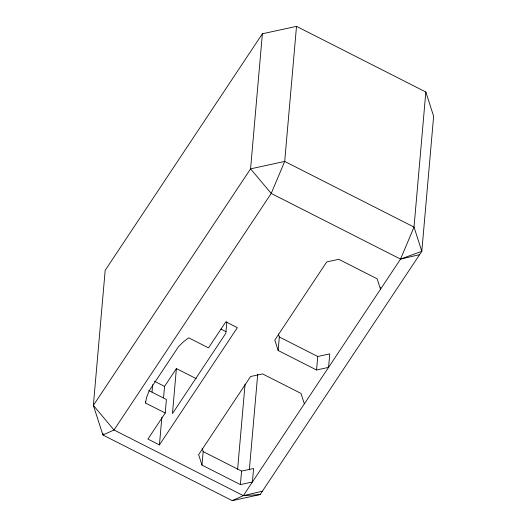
<?xml version="1.0" encoding="UTF-8"?>
<svg xmlns="http://www.w3.org/2000/svg" width="527" height="527" viewBox="0 0 527 527"><rect width="100%" height="100%" fill="white"/><g stroke="black" fill="none" stroke-linecap="round" stroke-linejoin="round"><path stroke-width="0.79" d="M103.042 433.352L102.897 434.992L232.223 500.65L260.147 494.576L421.817 251.3L433.635 116.23L425.836 92.008L296.51 26.35L262.38 33.774L105.183 270.325L93.365 405.401L102.897 434.992L114.016 429.992L271.214 193.442L284.692 161.427L296.51 26.35M145.452 402.977L146.756 397.055L149.148 390.836L178.501 346.661L183.501 341.759L188.738 337.84L208.514 347.879L225.826 321.826L237.348 327.675L159.437 444.92L147.916 439.07L165.228 413.016L145.452 402.977L145.597 401.39M152.033 391.996L152.678 384.631M159.437 444.92L161.855 417.279M163.561 397.766L164.556 386.39L176.393 368.577L196.275 378.669M165.228 413.016L166.407 399.506L148.831 390.586M176.393 368.577L172.454 413.603L225.833 333.281L226.841 321.819M203.172 451.599L241.583 471.098L253.592 468.49L252.413 481.994L240.398 484.609L201.986 465.104L203.172 451.599L202.21 448.622M262.38 33.774L250.569 168.851L93.365 405.401L114.016 429.992L243.336 495.65L260.147 494.576M237.624 469.234L245.075 384.097M240.398 484.609L241.583 471.098M249.35 469.9L257.729 374.117M279.336 336.984L317.748 356.489L329.757 353.874L328.578 367.385L316.562 369.994L278.151 350.495L279.336 336.984L278.375 334.013M316.562 369.994L317.748 356.489M380.659 287.63L380.52 289.224L377.167 278.809L338.749 259.304L326.74 261.919L274.798 340.08L278.151 350.495M425.836 92.008L414.018 227.084L400.533 259.1L243.336 495.65L232.223 500.65M400.533 259.1L421.817 251.3L414.018 227.084L284.692 161.427L250.569 168.851L271.214 193.442L400.533 259.1L419.584 254.666M243.336 495.65L262.38 491.21M220.892 329.072L226.011 331.667M154.477 381.271L164.556 386.39M304.356 403.834L300.996 393.419L262.584 373.92L250.575 376.528L198.633 454.689L201.986 465.104"/></g></svg>
